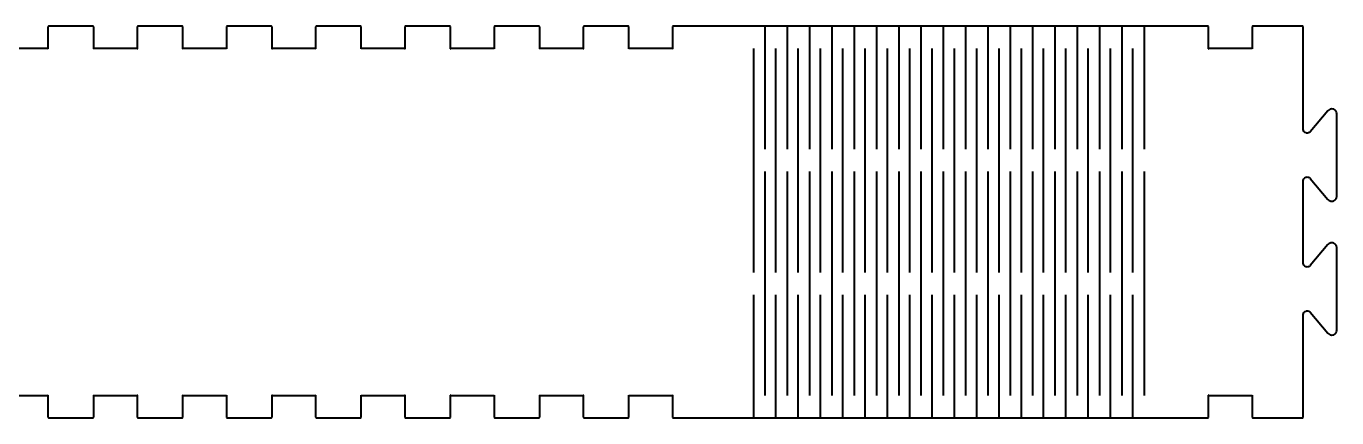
# Model space of a CAD drawing. Header units: millimetres. Extents: x -397 to 397, y -180 to 192.
# Drawn here: x 161.9 to 397, y 122.1 to 192.3 of the extents above; entities that cross this region are included whole.
import ezdxf

# ---------------------------------------------------------------- set-up
doc = ezdxf.new("R2010")
doc.units = ezdxf.units.MM
doc.layers.add('ModelSketch_Visible', color=7, linetype='Continuous', lineweight=40)

msp = doc.modelspace()

# ---------------------------------------------------------------- linework, layer by layer
at = {"layer": 'ModelSketch_Visible'}
for p, q in [((165.8768, 192.2708), (165.8488, 192.2178)), ((165.8488, 192.2178), (165.8488, 192.2008)), ((165.8488, 192.2008), (165.8488, 188.2988)), ((165.9298, 192.2998), (165.8768, 192.2708)), ((165.9508, 192.2998), (165.9298, 192.2998)), ((173.9478, 192.2998), (165.9508, 192.2998)), ((173.9658, 192.2998), (173.9478, 192.2998)), ((174.0188, 192.2708), (173.9658, 192.2998)), ((174.0508, 192.2178), (174.0188, 192.2708)), ((174.0508, 192.2008), (174.0508, 192.2178)), ((174.0508, 188.2988), (174.0508, 192.2008)), ((181.8788, 192.2708), (181.8508, 192.2178)), ((181.8508, 192.2178), (181.8508, 192.2008)), ((181.8508, 192.2008), (181.8508, 188.2988)), ((181.9318, 192.2998), (181.8788, 192.2708)), ((181.9488, 192.2998), (181.9318, 192.2998)), ((189.9498, 192.2998), (181.9488, 192.2998)), ((189.9648, 192.2998), (189.9498, 192.2998)), ((190.0208, 192.2708), (189.9648, 192.2998)), ((190.0488, 192.2178), (190.0208, 192.2708)), ((190.0488, 192.2008), (190.0488, 192.2178)), ((190.0488, 188.2988), (190.0488, 192.2008)), ((197.8768, 192.2708), (197.8488, 192.2178)), ((197.8488, 192.2178), (197.8488, 192.2008)), ((197.8488, 192.2008), (197.8488, 188.2988)), ((197.9298, 192.2998), (197.8768, 192.2708)), ((197.9478, 192.2998), (197.9298, 192.2998)), ((205.9488, 192.2998), (197.9478, 192.2998)), ((205.9668, 192.2998), (205.9488, 192.2998)), ((206.0188, 192.2708), (205.9668, 192.2998)), ((206.0478, 192.2178), (206.0188, 192.2708)), ((206.0478, 192.2008), (206.0478, 192.2178)), ((206.0478, 188.2988), (206.0478, 192.2008)), ((213.8788, 192.2708), (213.8508, 192.2178)), ((213.8508, 192.2178), (213.8508, 192.2008)), ((213.8508, 192.2008), (213.8508, 188.2988)), ((213.9318, 192.2998), (213.8788, 192.2708)), ((213.9498, 192.2998), (213.9318, 192.2998)), ((221.9508, 192.2998), (213.9498, 192.2998)), ((221.9648, 192.2998), (221.9508, 192.2998)), ((222.0208, 192.2708), (221.9648, 192.2998)), ((222.0498, 192.2178), (222.0208, 192.2708)), ((222.0498, 192.2008), (222.0498, 192.2178)), ((222.0498, 188.2988), (222.0498, 192.2008)), ((229.8778, 192.2708), (229.8498, 192.2178)), ((229.8498, 192.2178), (229.8498, 192.2008)), ((229.8498, 192.2008), (229.8498, 188.2988)), ((229.9308, 192.2998), (229.8778, 192.2708)), ((229.9478, 192.2998), (229.9308, 192.2998)), ((237.9488, 192.2998), (229.9478, 192.2998)), ((237.9668, 192.2998), (237.9488, 192.2998)), ((238.0198, 192.2708), (237.9668, 192.2998)), ((238.0478, 192.2178), (238.0198, 192.2708)), ((238.0478, 192.2008), (238.0478, 192.2178)), ((238.0478, 188.2988), (238.0478, 192.2008)), ((245.8798, 192.2708), (245.8478, 192.2178)), ((245.8478, 192.2178), (245.8478, 192.2008)), ((245.8478, 192.2008), (245.8478, 188.2988)), ((245.9328, 192.2998), (245.8798, 192.2708)), ((245.9498, 192.2998), (245.9328, 192.2998)), ((253.9478, 192.2998), (245.9498, 192.2998)), ((253.9648, 192.2998), (253.9478, 192.2998)), ((254.0178, 192.2708), (253.9648, 192.2998)), ((254.0498, 192.2178), (254.0178, 192.2708)), ((254.0498, 192.2008), (254.0498, 192.2178)), ((254.0498, 188.2988), (254.0498, 192.2008)), ((261.8778, 192.2708), (261.8498, 192.2178)), ((261.8498, 192.2178), (261.8498, 192.2008)), ((261.8498, 192.2008), (261.8498, 188.2988)), ((261.9308, 192.2998), (261.8778, 192.2708)), ((261.9488, 192.2998), (261.9308, 192.2998)), ((269.9498, 192.2998), (261.9488, 192.2998)), ((269.9638, 192.2998), (269.9498, 192.2998)), ((270.0198, 192.2708), (269.9638, 192.2998)), ((270.0488, 192.2178), (270.0198, 192.2708)), ((270.0488, 192.2008), (270.0488, 192.2178)), ((270.0488, 188.2988), (270.0488, 192.2008)), ((277.8768, 192.2708), (277.8488, 192.2178)), ((277.8488, 192.2178), (277.8488, 192.2008)), ((277.8488, 192.2008), (277.8488, 188.2988)), ((277.9328, 192.2998), (277.8768, 192.2708)), ((277.9508, 192.2998), (277.9328, 192.2998)), ((289.9488, 192.2998), (277.9508, 192.2998)), ((364.8958, 192.2998), (289.9488, 192.2998)), ((294.4258, 192.2998), (294.4258, 170.2328)), ((298.4258, 192.2998), (298.4258, 170.2328)), ((302.4228, 192.2998), (302.4228, 170.2328)), ((306.4238, 192.2998), (306.4238, 170.2328)), ((310.4238, 192.2998), (310.4238, 170.2328)), ((314.4238, 192.2998), (314.4238, 170.2328)), ((318.4248, 192.2998), (318.4248, 170.2328)), ((322.4248, 192.2998), (322.4248, 170.2328)), ((326.4218, 192.2998), (326.4218, 170.2328)), ((330.4228, 192.2998), (330.4228, 170.2328)), ((334.4228, 192.2998), (334.4228, 170.2328)), ((338.4238, 192.2998), (338.4238, 170.2328)), ((342.4248, 192.2998), (342.4248, 170.2328)), ((346.4248, 192.2998), (346.4248, 170.2328)), ((350.4248, 192.2998), (350.4248, 170.2328)), ((354.4218, 192.2998), (354.4218, 170.2328)), ((358.4228, 192.2998), (358.4228, 170.2328)), ((362.4228, 192.2998), (362.4228, 170.2328)), ((373.8988, 192.2998), (364.8958, 192.2998)), ((373.9128, 192.2998), (373.8988, 192.2998)), ((373.9698, 192.2708), (373.9128, 192.2998)), ((373.9978, 192.2178), (373.9698, 192.2708)), ((373.9978, 192.2008), (373.9978, 192.2178)), ((373.9978, 188.2988), (373.9978, 192.2008)), ((381.8258, 192.2708), (381.7978, 192.2178)), ((381.7978, 192.2178), (381.7978, 192.2008)), ((381.7978, 192.2008), (381.7978, 188.2988)), ((381.8828, 192.2998), (381.8258, 192.2708)), ((381.8998, 192.2998), (381.8828, 192.2998)), ((390.8998, 192.2998), (381.8998, 192.2998)), ((390.9138, 192.2998), (390.8998, 192.2998)), ((390.9698, 192.2708), (390.9138, 192.2998)), ((390.9978, 192.2178), (390.9698, 192.2708)), ((390.9978, 192.2008), (390.9978, 192.2178)), ((390.9978, 188.1998), (390.9978, 192.2008)), ((165.8488, 188.2988), (158.0488, 188.2988)), ((165.8488, 188.2988), (165.8488, 188.2918)), ((165.8588, 188.2988), (165.8488, 188.2988)), ((165.8488, 188.2918), (165.8628, 188.2598)), ((165.8908, 188.2888), (165.8588, 188.2988)), ((165.8628, 188.2598), (165.8868, 188.2638)), ((165.8868, 188.2638), (165.8908, 188.2888)), ((174.0398, 188.2988), (174.0078, 188.2888)), ((174.0078, 188.2888), (174.0118, 188.2638)), ((174.0118, 188.2638), (174.0328, 188.2598)), ((174.0328, 188.2598), (174.0508, 188.2918)), ((174.0508, 188.2988), (174.0398, 188.2988)), ((181.8508, 188.2988), (174.0508, 188.2988)), ((174.0508, 188.2918), (174.0508, 188.2988)), ((181.8508, 188.2988), (181.8508, 188.2918)), ((181.8578, 188.2988), (181.8508, 188.2988)), ((181.8508, 188.2918), (181.8608, 188.2598)), ((181.8888, 188.2888), (181.8578, 188.2988)), ((181.8608, 188.2598), (181.8858, 188.2638)), ((181.8858, 188.2638), (181.8888, 188.2888)), ((190.0388, 188.2988), (190.0068, 188.2888)), ((190.0068, 188.2888), (190.0098, 188.2638)), ((190.0098, 188.2638), (190.0348, 188.2598)), ((190.0348, 188.2598), (190.0488, 188.2918)), ((190.0488, 188.2988), (190.0388, 188.2988)), ((197.8488, 188.2988), (190.0488, 188.2988)), ((190.0488, 188.2918), (190.0488, 188.2988)), ((197.8488, 188.2988), (197.8488, 188.2918)), ((197.8598, 188.2988), (197.8488, 188.2988)), ((197.8488, 188.2918), (197.8628, 188.2598)), ((197.8908, 188.2888), (197.8598, 188.2988)), ((197.8628, 188.2598), (197.8878, 188.2638)), ((197.8878, 188.2638), (197.8908, 188.2888)), ((206.0368, 188.2988), (206.0048, 188.2888)), ((206.0048, 188.2888), (206.0118, 188.2638)), ((206.0118, 188.2638), (206.0338, 188.2598)), ((206.0338, 188.2598), (206.0478, 188.2918)), ((206.0478, 188.2988), (206.0368, 188.2988)), ((213.8508, 188.2988), (206.0478, 188.2988)), ((206.0478, 188.2918), (206.0478, 188.2988)), ((213.8508, 188.2988), (213.8508, 188.2918)), ((213.8578, 188.2988), (213.8508, 188.2988)), ((213.8508, 188.2918), (213.8648, 188.2598)), ((213.8898, 188.2888), (213.8578, 188.2988)), ((213.8648, 188.2598), (213.8858, 188.2638)), ((213.8858, 188.2638), (213.8898, 188.2888)), ((222.0388, 188.2988), (222.0068, 188.2888)), ((222.0068, 188.2888), (222.0108, 188.2638)), ((222.0108, 188.2638), (222.0358, 188.2598)), ((222.0358, 188.2598), (222.0498, 188.2918)), ((222.0498, 188.2988), (222.0388, 188.2988)), ((229.8498, 188.2988), (222.0498, 188.2988)), ((222.0498, 188.2918), (222.0498, 188.2988)), ((229.8598, 188.2988), (229.8498, 188.2988)), ((229.8498, 188.2988), (229.8498, 188.2918)), ((229.8498, 188.2918), (229.8638, 188.2598)), ((229.8918, 188.2888), (229.8598, 188.2988)), ((229.8638, 188.2598), (229.8848, 188.2638)), ((229.8848, 188.2638), (229.8918, 188.2888)), ((238.0378, 188.2988), (238.0058, 188.2888)), ((238.0058, 188.2888), (238.0128, 188.2638)), ((238.0128, 188.2638), (238.0338, 188.2598)), ((238.0338, 188.2598), (238.0478, 188.2918)), ((238.0478, 188.2988), (238.0378, 188.2988)), ((238.0478, 188.2918), (238.0478, 188.2988)), ((245.8478, 188.2988), (238.0478, 188.2988)), ((245.8588, 188.2988), (245.8478, 188.2988)), ((245.8478, 188.2988), (245.8478, 188.2918)), ((245.8478, 188.2918), (245.8618, 188.2598)), ((245.8898, 188.2888), (245.8588, 188.2988)), ((245.8618, 188.2598), (245.8868, 188.2638)), ((245.8868, 188.2638), (245.8898, 188.2888)), ((254.0398, 188.2988), (254.0078, 188.2888)), ((254.0078, 188.2888), (254.0108, 188.2638)), ((254.0108, 188.2638), (254.0358, 188.2598)), ((254.0358, 188.2598), (254.0498, 188.2918)), ((254.0498, 188.2988), (254.0398, 188.2988)), ((254.0498, 188.2918), (254.0498, 188.2988)), ((261.8498, 188.2988), (254.0498, 188.2988)), ((261.8608, 188.2988), (261.8498, 188.2988)), ((261.8498, 188.2988), (261.8498, 188.2918)), ((261.8498, 188.2918), (261.8638, 188.2598)), ((261.8918, 188.2888), (261.8608, 188.2988)), ((261.8638, 188.2598), (261.8848, 188.2638)), ((261.8848, 188.2638), (261.8918, 188.2888)), ((270.0378, 188.2988), (270.0058, 188.2888)), ((270.0058, 188.2888), (270.0098, 188.2638)), ((270.0098, 188.2638), (270.0338, 188.2598)), ((270.0338, 188.2598), (270.0488, 188.2918)), ((270.0488, 188.2988), (270.0378, 188.2988)), ((270.0488, 188.2918), (270.0488, 188.2988)), ((277.8488, 188.2988), (270.0488, 188.2988)), ((277.8588, 188.2988), (277.8488, 188.2988)), ((277.8488, 188.2988), (277.8488, 188.2918)), ((277.8488, 188.2918), (277.8628, 188.2598)), ((277.8908, 188.2888), (277.8588, 188.2988)), ((277.8628, 188.2598), (277.8868, 188.2638)), ((277.8868, 188.2638), (277.8908, 188.2888)), ((292.4248, 148.1668), (292.4248, 188.2988)), ((296.4218, 148.1668), (296.4218, 188.2988)), ((300.4228, 148.1668), (300.4228, 188.2988)), ((304.4228, 148.1668), (304.4228, 188.2988)), ((308.4238, 148.1668), (308.4238, 188.2988)), ((312.4238, 148.1668), (312.4238, 188.2988)), ((316.4248, 148.1668), (316.4248, 188.2988)), ((320.4218, 148.1668), (320.4218, 188.2988)), ((324.4218, 148.1668), (324.4218, 188.2988)), ((328.4228, 148.1668), (328.4228, 188.2988)), ((332.4228, 148.1668), (332.4228, 188.2988)), ((336.4238, 148.1668), (336.4238, 188.2988)), ((340.4238, 148.1668), (340.4238, 188.2988)), ((344.4248, 148.1668), (344.4248, 188.2988)), ((348.4248, 148.1668), (348.4248, 188.2988)), ((352.4258, 148.1668), (352.4258, 188.2988)), ((356.4258, 148.1668), (356.4258, 188.2988)), ((360.4228, 148.1668), (360.4228, 188.2988)), ((373.9878, 188.2988), (373.9558, 188.2888)), ((373.9558, 188.2888), (373.9588, 188.2638)), ((373.9588, 188.2638), (373.9838, 188.2598)), ((373.9838, 188.2598), (373.9978, 188.2918)), ((373.9978, 188.2988), (373.9878, 188.2988)), ((373.9978, 188.2918), (373.9978, 188.2988)), ((381.7978, 188.2988), (373.9978, 188.2988)), ((381.8088, 188.2988), (381.7978, 188.2988)), ((381.7978, 188.2988), (381.7978, 188.2918)), ((381.7978, 188.2918), (381.8118, 188.2598)), ((381.8398, 188.2888), (381.8088, 188.2988)), ((381.8118, 188.2598), (381.8368, 188.2638)), ((381.8368, 188.2638), (381.8398, 188.2888)), ((390.9978, 173.8248), (390.9978, 188.1998)), ((395.4078, 177.1548), (392.2368, 173.3728)), ((395.4398, 177.1898), (395.4078, 177.1548)), ((395.6158, 177.3378), (395.4398, 177.1898)), ((395.8208, 177.4338), (395.6158, 177.3378)), ((395.8668, 177.4478), (395.8208, 177.4338)), ((395.9088, 177.4578), (395.8668, 177.4478)), ((396.1378, 177.4758), (395.9088, 177.4578)), ((396.3638, 177.4408), (396.1378, 177.4758)), ((396.4068, 177.4228), (396.3638, 177.4408)), ((396.4488, 177.4088), (396.4068, 177.4228)), ((396.6458, 177.2918), (396.4488, 177.4088)), ((396.8088, 177.1298), (396.6458, 177.2918)), ((396.8368, 177.0948), (396.8088, 177.1298)), ((396.8618, 177.0558), (396.8368, 177.0948)), ((396.9568, 176.8478), (396.8618, 177.0558)), ((396.9988, 176.6468), (396.9568, 176.8478)), ((396.9988, 176.5758), (396.9988, 176.6468)), ((396.9988, 161.8228), (396.9988, 176.5758)), ((390.9978, 173.7718), (390.9978, 173.8248)), ((391.0298, 173.6128), (390.9978, 173.7718)), ((391.1038, 173.4508), (391.0298, 173.6128)), ((391.1248, 173.4218), (391.1038, 173.4508)), ((391.1468, 173.3908), (391.1248, 173.4218)), ((391.2738, 173.2668), (391.1468, 173.3908)), ((391.4248, 173.1748), (391.2738, 173.2668)), ((391.4608, 173.1648), (391.4248, 173.1748)), ((391.4918, 173.1538), (391.4608, 173.1648)), ((391.6688, 173.1258), (391.4918, 173.1538)), ((391.8448, 173.1368), (391.6688, 173.1258)), ((391.8798, 173.1468), (391.8448, 173.1368)), ((391.9158, 173.1578), (391.8798, 173.1468)), ((392.0738, 173.2318), (391.9158, 173.1578)), ((392.2118, 173.3448), (392.0738, 173.2318)), ((392.2368, 173.3728), (392.2118, 173.3448)), ((294.4258, 166.2328), (294.4258, 126.0998)), ((298.4258, 166.2328), (298.4258, 126.0998)), ((302.4228, 166.2328), (302.4228, 126.0998)), ((306.4238, 166.2328), (306.4238, 126.0998)), ((310.4238, 166.2328), (310.4238, 126.0998)), ((314.4238, 166.2328), (314.4238, 126.0998)), ((318.4248, 166.2328), (318.4248, 126.0998)), ((322.4248, 166.2328), (322.4248, 126.0998)), ((326.4218, 166.2328), (326.4218, 126.0998)), ((330.4228, 166.2328), (330.4228, 126.0998)), ((334.4228, 166.2328), (334.4228, 126.0998)), ((338.4238, 166.2328), (338.4238, 126.0998)), ((342.4248, 166.2328), (342.4248, 126.0998)), ((346.4248, 166.2328), (346.4248, 126.0998)), ((350.4248, 166.2328), (350.4248, 126.0998)), ((354.4218, 166.2328), (354.4218, 126.0998)), ((358.4228, 166.2328), (358.4228, 126.0998)), ((362.4228, 166.2328), (362.4228, 126.0998)), ((390.9978, 164.6308), (391.0298, 164.7898)), ((390.9978, 164.5778), (390.9978, 164.6308)), ((390.9978, 149.8228), (390.9978, 164.5778)), ((391.0298, 164.7898), (391.1038, 164.9488)), ((391.1038, 164.9488), (391.1248, 164.9798)), ((391.1248, 164.9798), (391.1468, 165.0088)), ((391.1468, 165.0088), (391.2738, 165.1318)), ((391.2738, 165.1318), (391.4248, 165.2238)), ((391.4248, 165.2238), (391.4608, 165.2338)), ((391.4608, 165.2338), (391.4918, 165.2488)), ((391.4918, 165.2488), (391.6688, 165.2768)), ((391.6688, 165.2768), (391.8448, 165.2628)), ((391.8448, 165.2628), (391.8798, 165.2518)), ((391.8798, 165.2518), (391.9158, 165.2448)), ((391.9158, 165.2448), (392.0738, 165.1668)), ((392.0738, 165.1668), (392.2118, 165.0548)), ((392.2118, 165.0548), (392.2368, 165.0258)), ((392.2368, 165.0258), (395.4078, 161.2448)), ((395.4078, 161.2448), (395.4398, 161.2088)), ((395.4398, 161.2088), (395.6158, 161.0648)), ((395.6158, 161.0648), (395.8208, 160.9658)), ((395.8208, 160.9658), (395.8668, 160.9548)), ((395.8668, 160.9548), (395.9088, 160.9408)), ((395.9088, 160.9408), (396.1378, 160.9238)), ((396.1378, 160.9238), (396.3638, 160.9618)), ((396.3638, 160.9618), (396.4068, 160.9758)), ((396.4068, 160.9758), (396.4488, 160.9938)), ((396.4488, 160.9938), (396.6458, 161.1108)), ((396.6458, 161.1108), (396.8088, 161.2688)), ((396.8088, 161.2688), (396.8368, 161.3078)), ((396.8368, 161.3078), (396.8618, 161.3428)), ((396.8618, 161.3428), (396.9568, 161.5508)), ((396.9568, 161.5508), (396.9988, 161.7558)), ((396.9988, 161.7558), (396.9988, 161.8228)), ((395.4078, 153.1548), (392.2368, 149.3728)), ((395.4398, 153.1908), (395.4078, 153.1548)), ((395.6158, 153.3388), (395.4398, 153.1908)), ((395.8208, 153.4338), (395.6158, 153.3388)), ((395.8668, 153.4448), (395.8208, 153.4338)), ((395.9088, 153.4588), (395.8668, 153.4448)), ((396.1378, 153.4758), (395.9088, 153.4588)), ((396.3638, 153.4378), (396.1378, 153.4758)), ((396.4068, 153.4228), (396.3638, 153.4378)), ((396.4488, 153.4058), (396.4068, 153.4228)), ((396.6458, 153.2928), (396.4488, 153.4058)), ((396.8088, 153.1308), (396.6458, 153.2928)), ((396.8368, 153.0918), (396.8088, 153.1308)), ((396.8618, 153.0568), (396.8368, 153.0918)), ((396.9568, 152.8478), (396.8618, 153.0568)), ((396.9988, 152.6438), (396.9568, 152.8478)), ((396.9988, 152.5768), (396.9988, 152.6438)), ((396.9988, 137.8228), (396.9988, 152.5768)), ((390.9978, 149.7708), (390.9978, 149.8228)), ((391.0298, 149.6118), (390.9978, 149.7708)), ((391.1038, 149.4508), (391.0298, 149.6118)), ((391.1248, 149.4208), (391.1038, 149.4508)), ((391.1468, 149.3918), (391.1248, 149.4208)), ((391.2738, 149.2678), (391.1468, 149.3918)), ((391.4248, 149.1768), (391.2738, 149.2678)), ((391.4608, 149.1638), (391.4248, 149.1768)), ((391.4918, 149.1528), (391.4608, 149.1638)), ((391.6688, 149.1248), (391.4918, 149.1528)), ((391.8448, 149.1378), (391.6688, 149.1248)), ((391.8798, 149.1468), (391.8448, 149.1378)), ((391.9158, 149.1558), (391.8798, 149.1468)), ((392.0738, 149.2338), (391.9158, 149.1558)), ((392.2118, 149.3448), (392.0738, 149.2338)), ((392.2368, 149.3728), (392.2118, 149.3448)), ((292.4248, 122.0998), (292.4248, 144.1658)), ((296.4218, 122.0998), (296.4218, 144.1658)), ((300.4228, 122.0998), (300.4228, 144.1658)), ((304.4228, 122.0998), (304.4228, 144.1658)), ((308.4238, 122.0998), (308.4238, 144.1658)), ((312.4238, 122.0998), (312.4238, 144.1658)), ((316.4248, 122.0998), (316.4248, 144.1658)), ((320.4218, 122.0998), (320.4218, 144.1658)), ((324.4218, 122.0998), (324.4218, 144.1658)), ((328.4228, 122.0998), (328.4228, 144.1658)), ((332.4228, 122.0998), (332.4228, 144.1658)), ((336.4238, 122.0998), (336.4238, 144.1658)), ((340.4238, 122.0998), (340.4238, 144.1658)), ((344.4248, 122.0998), (344.4248, 144.1658)), ((348.4248, 122.0998), (348.4248, 144.1658)), ((352.4258, 122.0998), (352.4258, 144.1658)), ((356.4258, 122.0998), (356.4258, 144.1658)), ((360.4228, 122.0998), (360.4228, 144.1658)), ((391.1468, 141.0088), (391.2738, 141.1328)), ((391.2738, 141.1328), (391.4248, 141.2228)), ((391.4248, 141.2228), (391.4608, 141.2348)), ((391.4608, 141.2348), (391.4918, 141.2478)), ((391.4918, 141.2478), (391.6688, 141.2768)), ((391.6688, 141.2768), (391.8448, 141.2628)), ((391.8448, 141.2628), (391.8798, 141.2528)), ((391.8798, 141.2528), (391.9158, 141.2448)), ((391.9158, 141.2448), (392.0738, 141.1678)), ((392.0738, 141.1678), (392.2118, 141.0548)), ((392.2118, 141.0548), (392.2368, 141.0268)), ((390.9978, 140.6318), (391.0298, 140.7888)), ((390.9978, 140.5778), (390.9978, 140.6318)), ((390.9978, 126.1998), (390.9978, 140.5778)), ((391.0298, 140.7888), (391.1038, 140.9498)), ((391.1038, 140.9498), (391.1248, 140.9788)), ((391.1248, 140.9788), (391.1468, 141.0088)), ((392.2368, 141.0268), (395.4078, 137.2438)), ((395.4078, 137.2438), (395.4398, 137.2098)), ((395.4398, 137.2098), (395.6158, 137.0638)), ((395.6158, 137.0638), (395.8208, 136.9658)), ((395.8208, 136.9658), (395.8668, 136.9538)), ((395.8668, 136.9538), (395.9088, 136.9428)), ((395.9088, 136.9428), (396.1378, 136.9248)), ((396.1378, 136.9248), (396.3638, 136.9618)), ((396.3638, 136.9618), (396.4068, 136.9768)), ((396.4068, 136.9768), (396.4488, 136.9938)), ((396.4488, 136.9938), (396.6458, 137.1088)), ((396.6458, 137.1088), (396.8088, 137.2688)), ((396.8088, 137.2688), (396.8368, 137.3058)), ((396.8368, 137.3058), (396.8618, 137.3448)), ((396.8618, 137.3448), (396.9568, 137.5528)), ((396.9568, 137.5528), (396.9988, 137.7558)), ((396.9988, 137.7558), (396.9988, 137.8228)), ((158.0488, 126.0998), (165.8488, 126.0998)), ((165.8628, 126.1428), (165.8488, 126.1108)), ((165.8488, 126.1108), (165.8488, 126.0998)), ((165.8488, 126.0998), (165.8588, 126.0998)), ((165.8488, 126.0998), (165.8488, 122.2008)), ((165.8588, 126.0998), (165.8908, 126.1148)), ((165.8868, 126.1378), (165.8628, 126.1428)), ((165.8908, 126.1148), (165.8868, 126.1378)), ((174.0118, 126.1378), (174.0078, 126.1148)), ((174.0078, 126.1148), (174.0398, 126.0998)), ((174.0328, 126.1428), (174.0118, 126.1378)), ((174.0508, 126.1108), (174.0328, 126.1428)), ((174.0398, 126.0998), (174.0508, 126.0998)), ((174.0508, 126.0998), (174.0508, 126.1108)), ((174.0508, 122.2008), (174.0508, 126.0998)), ((174.0508, 126.0998), (181.8508, 126.0998)), ((181.8608, 126.1428), (181.8508, 126.1108)), ((181.8508, 126.1108), (181.8508, 126.0998)), ((181.8508, 126.0998), (181.8578, 126.0998)), ((181.8508, 126.0998), (181.8508, 122.2008)), ((181.8578, 126.0998), (181.8888, 126.1148)), ((181.8858, 126.1378), (181.8608, 126.1428)), ((181.8888, 126.1148), (181.8858, 126.1378)), ((190.0098, 126.1378), (190.0068, 126.1148)), ((190.0068, 126.1148), (190.0388, 126.0998)), ((190.0348, 126.1428), (190.0098, 126.1378)), ((190.0488, 126.1108), (190.0348, 126.1428)), ((190.0388, 126.0998), (190.0488, 126.0998)), ((190.0488, 126.0998), (190.0488, 126.1108)), ((190.0488, 122.2008), (190.0488, 126.0998)), ((190.0488, 126.0998), (197.8488, 126.0998)), ((197.8628, 126.1428), (197.8488, 126.1108)), ((197.8488, 126.1108), (197.8488, 126.0998)), ((197.8488, 126.0998), (197.8598, 126.0998)), ((197.8488, 126.0998), (197.8488, 122.2008)), ((197.8598, 126.0998), (197.8908, 126.1148)), ((197.8878, 126.1378), (197.8628, 126.1428)), ((197.8908, 126.1148), (197.8878, 126.1378)), ((206.0118, 126.1378), (206.0048, 126.1148)), ((206.0048, 126.1148), (206.0368, 126.0998)), ((206.0338, 126.1428), (206.0118, 126.1378)), ((206.0478, 126.1108), (206.0338, 126.1428)), ((206.0368, 126.0998), (206.0478, 126.0998)), ((206.0478, 126.0998), (206.0478, 126.1108)), ((206.0478, 122.2008), (206.0478, 126.0998)), ((206.0478, 126.0998), (213.8508, 126.0998)), ((213.8648, 126.1428), (213.8508, 126.1108)), ((213.8508, 126.1108), (213.8508, 126.0998)), ((213.8508, 126.0998), (213.8578, 126.0998)), ((213.8508, 126.0998), (213.8508, 122.2008)), ((213.8578, 126.0998), (213.8898, 126.1148)), ((213.8858, 126.1378), (213.8648, 126.1428)), ((213.8898, 126.1148), (213.8858, 126.1378)), ((222.0108, 126.1378), (222.0068, 126.1148)), ((222.0068, 126.1148), (222.0388, 126.0998)), ((222.0358, 126.1428), (222.0108, 126.1378)), ((222.0498, 126.1108), (222.0358, 126.1428)), ((222.0388, 126.0998), (222.0498, 126.0998)), ((222.0498, 126.0998), (222.0498, 126.1108)), ((222.0498, 122.2008), (222.0498, 126.0998)), ((222.0498, 126.0998), (229.8498, 126.0998)), ((229.8638, 126.1428), (229.8498, 126.1108)), ((229.8498, 126.1108), (229.8498, 126.0998)), ((229.8498, 126.0998), (229.8598, 126.0998)), ((229.8498, 126.0998), (229.8498, 122.2008)), ((229.8598, 126.0998), (229.8918, 126.1148)), ((229.8848, 126.1378), (229.8638, 126.1428)), ((229.8918, 126.1148), (229.8848, 126.1378)), ((238.0128, 126.1378), (238.0058, 126.1148)), ((238.0058, 126.1148), (238.0378, 126.0998)), ((238.0338, 126.1428), (238.0128, 126.1378)), ((238.0478, 126.1108), (238.0338, 126.1428)), ((238.0378, 126.0998), (238.0478, 126.0998)), ((238.0478, 126.0998), (238.0478, 126.1108)), ((238.0478, 122.2008), (238.0478, 126.0998)), ((238.0478, 126.0998), (245.8478, 126.0998)), ((245.8618, 126.1428), (245.8478, 126.1108)), ((245.8478, 126.1108), (245.8478, 126.0998)), ((245.8478, 126.0998), (245.8588, 126.0998)), ((245.8478, 126.0998), (245.8478, 122.2008)), ((245.8588, 126.0998), (245.8898, 126.1148)), ((245.8868, 126.1378), (245.8618, 126.1428)), ((245.8898, 126.1148), (245.8868, 126.1378)), ((254.0108, 126.1378), (254.0078, 126.1148)), ((254.0078, 126.1148), (254.0398, 126.0998)), ((254.0358, 126.1428), (254.0108, 126.1378)), ((254.0498, 126.1108), (254.0358, 126.1428)), ((254.0398, 126.0998), (254.0498, 126.0998)), ((254.0498, 126.0998), (254.0498, 126.1108)), ((254.0498, 122.2008), (254.0498, 126.0998)), ((254.0498, 126.0998), (261.8498, 126.0998)), ((261.8638, 126.1428), (261.8498, 126.1108)), ((261.8498, 126.1108), (261.8498, 126.0998)), ((261.8498, 126.0998), (261.8608, 126.0998)), ((261.8498, 126.0998), (261.8498, 122.2008)), ((261.8608, 126.0998), (261.8918, 126.1148)), ((261.8848, 126.1378), (261.8638, 126.1428)), ((261.8918, 126.1148), (261.8848, 126.1378)), ((270.0098, 126.1378), (270.0058, 126.1148)), ((270.0058, 126.1148), (270.0378, 126.0998)), ((270.0338, 126.1428), (270.0098, 126.1378)), ((270.0488, 126.1108), (270.0338, 126.1428)), ((270.0378, 126.0998), (270.0488, 126.0998)), ((270.0488, 126.0998), (270.0488, 126.1108)), ((270.0488, 122.2008), (270.0488, 126.0998)), ((270.0488, 126.0998), (277.8488, 126.0998)), ((277.8628, 126.1428), (277.8488, 126.1108)), ((277.8488, 126.1108), (277.8488, 126.0998)), ((277.8488, 126.0998), (277.8588, 126.0998)), ((277.8488, 126.0998), (277.8488, 122.2008)), ((277.8588, 126.0998), (277.8908, 126.1148)), ((277.8868, 126.1378), (277.8628, 126.1428)), ((277.8908, 126.1148), (277.8868, 126.1378)), ((373.9588, 126.1378), (373.9558, 126.1148)), ((373.9558, 126.1148), (373.9878, 126.0998)), ((373.9838, 126.1428), (373.9588, 126.1378)), ((373.9978, 126.1108), (373.9838, 126.1428)), ((373.9878, 126.0998), (373.9978, 126.0998)), ((373.9978, 126.0998), (373.9978, 126.1108)), ((373.9978, 122.2008), (373.9978, 126.0998)), ((373.9978, 126.0998), (381.7978, 126.0998)), ((381.8118, 126.1428), (381.7978, 126.1108)), ((381.7978, 126.1108), (381.7978, 126.0998)), ((381.7978, 126.0998), (381.8088, 126.0998)), ((381.7978, 126.0998), (381.7978, 122.2008)), ((381.8088, 126.0998), (381.8398, 126.1148)), ((381.8368, 126.1378), (381.8118, 126.1428)), ((381.8398, 126.1148), (381.8368, 126.1378)), ((390.9978, 122.2008), (390.9978, 126.1998)), ((165.8488, 122.2008), (165.8488, 122.1838)), ((165.8488, 122.1838), (165.8768, 122.1298)), ((165.8768, 122.1298), (165.9298, 122.0998)), ((165.9298, 122.0998), (165.9508, 122.0998)), ((165.9508, 122.0998), (173.9478, 122.0998)), ((173.9478, 122.0998), (173.9658, 122.0998)), ((173.9658, 122.0998), (174.0188, 122.1298)), ((174.0188, 122.1298), (174.0508, 122.1838)), ((174.0508, 122.1838), (174.0508, 122.2008)), ((181.8508, 122.2008), (181.8508, 122.1838)), ((181.8508, 122.1838), (181.8788, 122.1298)), ((181.8788, 122.1298), (181.9318, 122.0998)), ((181.9318, 122.0998), (181.9488, 122.0998)), ((181.9488, 122.0998), (189.9498, 122.0998)), ((189.9498, 122.0998), (189.9648, 122.0998)), ((189.9648, 122.0998), (190.0208, 122.1298)), ((190.0208, 122.1298), (190.0488, 122.1838)), ((190.0488, 122.1838), (190.0488, 122.2008)), ((197.8488, 122.2008), (197.8488, 122.1838)), ((197.8488, 122.1838), (197.8768, 122.1298)), ((197.8768, 122.1298), (197.9298, 122.0998)), ((197.9298, 122.0998), (197.9478, 122.0998)), ((197.9478, 122.0998), (205.9488, 122.0998)), ((205.9488, 122.0998), (205.9668, 122.0998)), ((205.9668, 122.0998), (206.0188, 122.1298)), ((206.0188, 122.1298), (206.0478, 122.1838)), ((206.0478, 122.1838), (206.0478, 122.2008)), ((213.8508, 122.2008), (213.8508, 122.1838)), ((213.8508, 122.1838), (213.8788, 122.1298)), ((213.8788, 122.1298), (213.9318, 122.0998)), ((213.9318, 122.0998), (213.9498, 122.0998)), ((213.9498, 122.0998), (221.9508, 122.0998)), ((221.9508, 122.0998), (221.9648, 122.0998)), ((221.9648, 122.0998), (222.0208, 122.1298)), ((222.0208, 122.1298), (222.0498, 122.1838)), ((222.0498, 122.1838), (222.0498, 122.2008)), ((229.8498, 122.2008), (229.8498, 122.1838)), ((229.8498, 122.1838), (229.8778, 122.1298)), ((229.8778, 122.1298), (229.9308, 122.0998)), ((229.9308, 122.0998), (229.9478, 122.0998)), ((229.9478, 122.0998), (237.9488, 122.0998)), ((237.9488, 122.0998), (237.9668, 122.0998)), ((237.9668, 122.0998), (238.0198, 122.1298)), ((238.0198, 122.1298), (238.0478, 122.1838)), ((238.0478, 122.1838), (238.0478, 122.2008)), ((245.8478, 122.2008), (245.8478, 122.1838)), ((245.8478, 122.1838), (245.8798, 122.1298)), ((245.8798, 122.1298), (245.9328, 122.0998)), ((245.9328, 122.0998), (245.9498, 122.0998)), ((245.9498, 122.0998), (253.9478, 122.0998)), ((253.9478, 122.0998), (253.9648, 122.0998)), ((253.9648, 122.0998), (254.0178, 122.1298)), ((254.0178, 122.1298), (254.0498, 122.1838)), ((254.0498, 122.1838), (254.0498, 122.2008)), ((261.8498, 122.2008), (261.8498, 122.1838)), ((261.8498, 122.1838), (261.8778, 122.1298)), ((261.8778, 122.1298), (261.9308, 122.0998)), ((261.9308, 122.0998), (261.9488, 122.0998)), ((261.9488, 122.0998), (269.9498, 122.0998)), ((269.9498, 122.0998), (269.9638, 122.0998)), ((269.9638, 122.0998), (270.0198, 122.1298)), ((270.0198, 122.1298), (270.0488, 122.1838)), ((270.0488, 122.1838), (270.0488, 122.2008)), ((277.8488, 122.2008), (277.8488, 122.1838)), ((277.8488, 122.1838), (277.8768, 122.1298)), ((277.8768, 122.1298), (277.9328, 122.0998)), ((277.9328, 122.0998), (277.9508, 122.0998)), ((277.9508, 122.0998), (289.9488, 122.0998)), ((289.9488, 122.0998), (364.8958, 122.0998)), ((364.8958, 122.0998), (373.8988, 122.0998)), ((373.8988, 122.0998), (373.9128, 122.0998)), ((373.9128, 122.0998), (373.9698, 122.1298)), ((373.9698, 122.1298), (373.9978, 122.1838)), ((373.9978, 122.1838), (373.9978, 122.2008)), ((381.7978, 122.2008), (381.7978, 122.1838)), ((381.7978, 122.1838), (381.8258, 122.1298)), ((381.8258, 122.1298), (381.8828, 122.0998)), ((381.8828, 122.0998), (381.8998, 122.0998)), ((381.8998, 122.0998), (390.8998, 122.0998)), ((390.8998, 122.0998), (390.9138, 122.0998)), ((390.9138, 122.0998), (390.9698, 122.1298)), ((390.9698, 122.1298), (390.9978, 122.1838)), ((390.9978, 122.1838), (390.9978, 122.2008))]:
    msp.add_line(p, q, dxfattribs=at)

doc.saveas('drawing.dxf')
